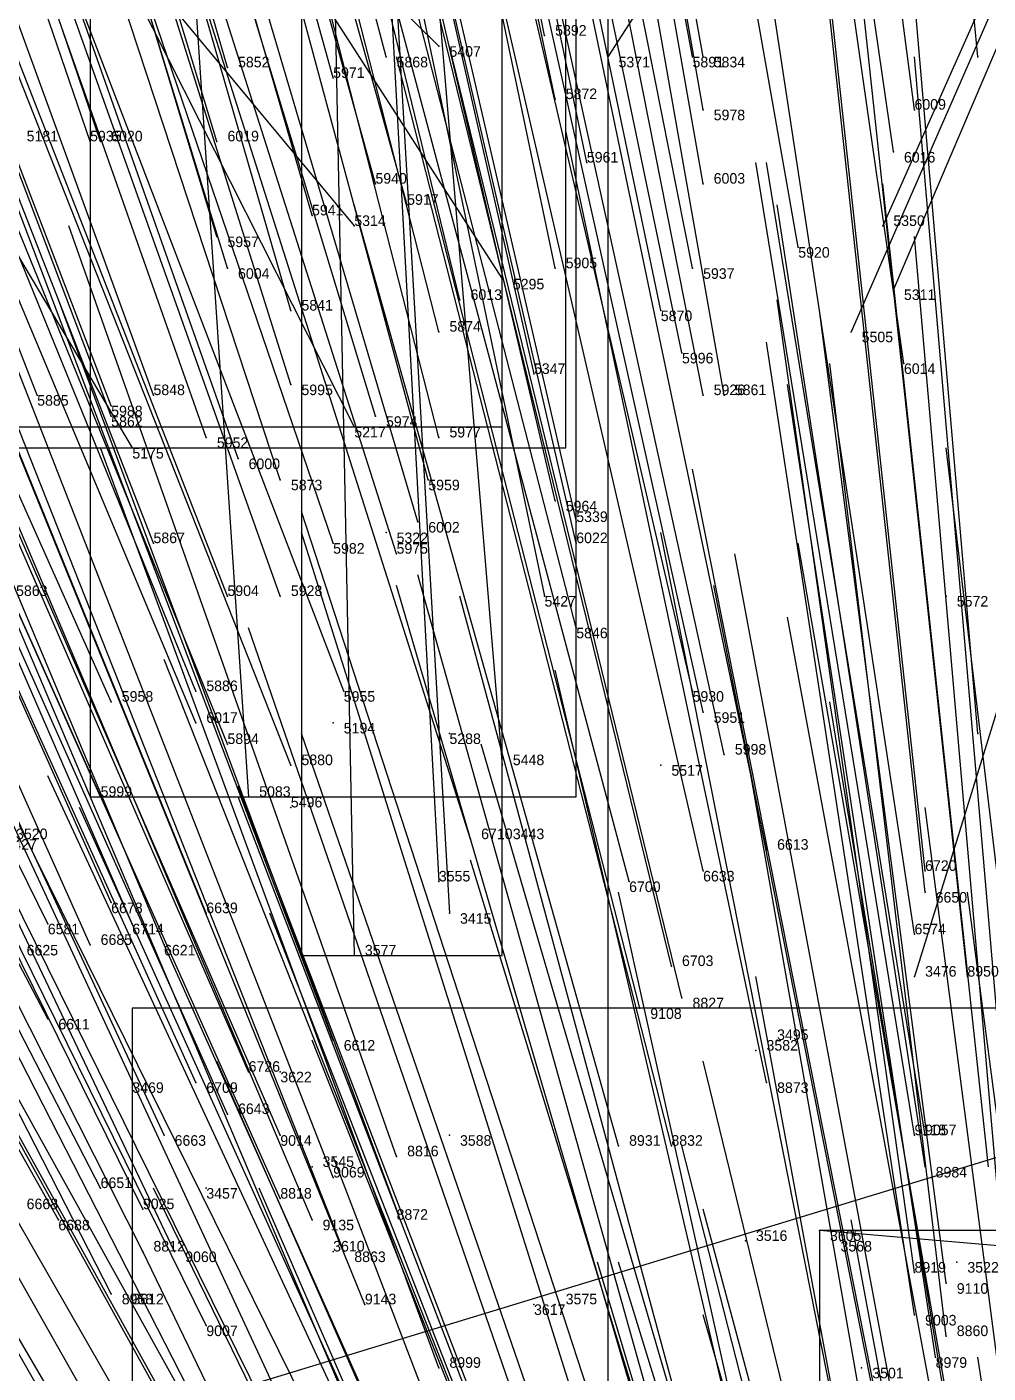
# Model space of a CAD drawing. Extents: x -0.5 to 0.59, y -0.5 to 0.59.
# Drawn here: x -0.12 to -0.029, y 0.2045 to 0.3318 of the extents above; entities that cross this region are included whole.
import ezdxf

# ---------------------------------------------------------------- set-up
doc = ezdxf.new("R2010")
doc.units = 0
for name, color, linetype in [('Clients', 3, 'CONTINUOUS'), ('Facilities', 3, 'CONTINUOUS'), ('Facilities_lines', 3, 'CONTINUOUS'), ('Min_max_boxes', 1, 'CONTINUOUS'), ('Normals', 1, 'CONTINUOUS'), ('Source_points', 5, 'CONTINUOUS'), ('Text', 3, 'CONTINUOUS')]:
    doc.layers.add(name, color=color, linetype=linetype)

msp = doc.modelspace()

# ---------------------------------------------------------------- linework, layer by layer
at = {"layer": 'Clients', "color": 5}
for p in [(-0.081, 0.33, -1.25), (-0.065, 0.329, -1.25), (-0.089, 0.313, -1.25), (-0.039, 0.313, -1.25), (-0.075, 0.308, -1.25), (-0.038, 0.307, -1.25), (-0.042, 0.303, -1.25), (-0.072, 0.299, -1.25), (-0.089, 0.294, -1.25), (-0.11, 0.292, -1.25), (-0.068, 0.285, -1.25), (-0.071, 0.278, -1.25), (-0.075, 0.262, -1.25), (-0.099, 0.259, -1.25), (-0.081, 0.251, -1.25), (-0.08, 0.248, -1.25), (-0.089, 0.244, -1.25), (-0.036, 0.242, -1.25), (-0.045, 0.218, -1.25)]:
    msp.add_point(p, dxfattribs=at)
at = {"layer": 'Facilities', "color": 3}
for p in [(-0.071, 0.331, -0.847), (-0.086, 0.329, -0.849), (-0.057, 0.329, -0.835), (-0.056, 0.329, -0.833), (-0.03, 0.329, -0.826), (-0.101, 0.328, -0.858), (-0.091, 0.327, -0.85), (-0.07, 0.325, -0.832), (-0.056, 0.324, -0.821), (-0.036, 0.324, -0.815), (-0.114, 0.321, -0.853), (-0.113, 0.321, -0.851), (-0.102, 0.321, -0.843), (-0.038, 0.32, -0.805), (-0.067, 0.319, -0.816), (-0.087, 0.317, -0.823), (-0.056, 0.317, -0.805), (-0.084, 0.315, -0.816), (-0.093, 0.314, -0.82), (-0.102, 0.312, -0.82), (-0.047, 0.311, -0.786), (-0.101, 0.309, -0.812), (-0.07, 0.309, -0.793), (-0.057, 0.309, -0.785), (-0.079, 0.306, -0.791), (-0.095, 0.305, -0.799), (-0.06, 0.305, -0.777), (-0.081, 0.303, -0.785), (-0.058, 0.301, -0.767), (-0.037, 0.3, -0.755), (-0.095, 0.298, -0.782), (-0.119, 0.297, -0.8), (-0.108, 0.297, -0.791), (-0.056, 0.297, -0.756), (-0.054, 0.297, -0.755), (-0.112, 0.296, -0.79), (-0.112, 0.295, -0.788), (-0.087, 0.295, -0.768), (-0.103, 0.293, -0.776), (-0.081, 0.293, -0.76), (-0.1, 0.291, -0.769), (-0.096, 0.289, -0.76), (-0.082, 0.289, -0.751), (-0.07, 0.287, -0.738), (-0.086, 0.284, -1.25), (-0.083, 0.285, -0.741), (-0.108, 0.283, -0.759), (-0.091, 0.283, -0.743), (-0.068, 0.283, -0.728), (-0.085, 0.282, -0.737), (-0.101, 0.278, -0.74), (-0.096, 0.278, -0.735), (-0.033, 0.278, -1.25), (-0.068, 0.275, -0.707), (-0.104, 0.269, -0.721), (-0.09, 0.269, -0.709), (-0.057, 0.269, -0.686), (-0.112, 0.268, -0.727), (-0.056, 0.267, -0.681), (-0.104, 0.266, -0.714), (-0.091, 0.266, -1.25), (-0.08, 0.265, -1.25), (-0.03, 0.265, -0.666), (-0.101, 0.264, -0.708), (-0.054, 0.263, -0.672), (-0.095, 0.262, -0.697), (-0.06, 0.262, -1.25), (-0.113, 0.259, -0.707), (-0.095, 0.258, -1.25), (-0.078, 0.255, -0.667), (-0.075, 0.255, -1.25), (-0.05, 0.254, -0.648), (-0.063, 0.251, -0.647), (-0.056, 0.252, -0.645), (-0.035, 0.252, -0.637), (-0.035, 0.25, -0.63), (-0.112, 0.249, -0.682), (-0.103, 0.248, -0.672), (-0.118, 0.247, -0.684), (-0.11, 0.247, -0.675), (-0.036, 0.246, -0.622), (-0.114, 0.245, -0.675), (-0.107, 0.245, -0.669), (-0.059, 0.243, -0.626), (-0.031, 0.242, -0.611), (-0.058, 0.24, -0.617), (-0.062, 0.239, -0.617), (-0.118, 0.238, -0.663), (-0.091, 0.236, -0.631), (-0.049, 0.236, -1.25), (-0.051, 0.235, -1.25), (-0.11, 0.232, -1.25), (-0.104, 0.232, -0.635), (-0.099, 0.233, -0.633), (-0.096, 0.233, -1.25), (-0.05, 0.232, -0.592), (-0.101, 0.229, -0.625), (-0.107, 0.227, -0.626), (-0.096, 0.227, -0.615), (-0.08, 0.227, -1.25), (-0.036, 0.227, -0.576), (-0.035, 0.227, -0.575), (-0.064, 0.226, -0.587), (-0.059, 0.226, -0.584), (-0.085, 0.225, -0.602), (-0.093, 0.224, -1.25), (-0.091, 0.223, -0.603), (-0.035, 0.224, -0.566), (-0.113, 0.222, -0.623), (-0.103, 0.222, -1.25), (-0.096, 0.221, -0.604), (-0.109, 0.22, -0.615), (-0.085, 0.22, -0.589), (-0.117, 0.219, -0.62), (-0.093, 0.219, -0.594), (-0.052, 0.217, -1.25), (-0.043, 0.217, -1.25), (-0.109, 0.216, -0.605), (-0.106, 0.216, -0.601), (-0.091, 0.216, -1.25), (-0.09, 0.216, -0.585), (-0.036, 0.214, -0.543), (-0.032, 0.215, -1.25), (-0.033, 0.213, -0.538), (-0.112, 0.212, -0.599), (-0.11, 0.212, -1.25), (-0.088, 0.211, -0.573), (-0.072, 0.211, -1.25), (-0.07, 0.211, -1.25), (-0.103, 0.209, -0.582), (-0.036, 0.21, -0.532), (-0.033, 0.208, -0.527), (-0.081, 0.205, -0.551), (-0.041, 0.205, -1.25), (-0.034, 0.206, -0.522)]:
    msp.add_point(p, dxfattribs=at)
at = {"layer": 'Facilities_lines', "color": 3}
for p, q in [((0.043, 0.497, -1.25), (-0.065, 0.329, -1.25)), ((0.043, 0.497, -1.25), (-0.042, 0.303, -1.25)), ((0.043, 0.497, -1.25), (-0.039, 0.313, -1.25)), ((0.043, 0.497, -1.25), (-0.038, 0.307, -1.25)), ((0.043, 0.497, -1.25), (-0.036, 0.242, -1.25)), ((-0.094, 0.49, -1.25), (-0.08, 0.248, -1.25)), ((-0.094, 0.49, -1.25), (-0.081, 0.251, -1.25)), ((-0.094, 0.49, -1.25), (-0.089, 0.244, -1.25)), ((-0.094, 0.49, -1.25), (-0.075, 0.262, -1.25)), ((-0.114, 0.484, -1.242), (-0.099, 0.259, -1.25)), ((-0.114, 0.484, -1.242), (-0.068, 0.285, -1.25)), ((-0.114, 0.484, -1.242), (-0.072, 0.299, -1.25)), ((-0.114, 0.484, -1.242), (-0.071, 0.278, -1.25)), ((-0.173, 0.46, -1.25), (-0.089, 0.294, -1.25)), ((-0.173, 0.46, -1.25), (-0.075, 0.308, -1.25)), ((-0.207, 0.455, -1.25), (-0.11, 0.292, -1.25)), ((-0.207, 0.455, -1.25), (-0.089, 0.313, -1.25)), ((-0.207, 0.455, -1.25), (-0.081, 0.33, -1.25)), ((-0.11, 0.2, -0.569), (0.018, 0.239, -0.6)), ((0.188, 0.198, -1.25), (-0.045, 0.218, -1.25))]:
    msp.add_line(p, q, dxfattribs=at)
at = {"layer": 'Min_max_boxes', "color": 1}
for p, q in [((-0.065, 0.497, -1.25), (-0.065, 0.169, -1.25)), ((-0.065, 0.497, -1.081), (-0.065, 0.169, -1.081)), ((-0.094, 0.49, -1.25), (-0.094, 0.244, -1.25)), ((-0.094, 0.49, -1.25), (-0.094, 0.244, -1.25)), ((-0.075, 0.244, -1.25), (-0.075, 0.49, -1.25)), ((-0.075, 0.244, -1.25), (-0.075, 0.49, -1.25)), ((-0.114, 0.484, -1.25), (-0.114, 0.259, -1.25)), ((-0.114, 0.484, -1.098), (-0.114, 0.259, -1.098)), ((-0.068, 0.259, -1.25), (-0.068, 0.484, -1.25)), ((-0.068, 0.259, -1.098), (-0.068, 0.484, -1.098)), ((-0.075, 0.294, -1.25), (-0.075, 0.46, -1.25)), ((-0.075, 0.294, -1.25), (-0.075, 0.46, -1.25)), ((-0.069, 0.292, -1.25), (-0.069, 0.455, -1.25)), ((-0.069, 0.292, -1.115), (-0.069, 0.455, -1.115)), ((-0.173, 0.294, -1.25), (-0.075, 0.294, -1.25)), ((-0.173, 0.294, -1.25), (-0.075, 0.294, -1.25)), ((-0.075, 0.294, -1.25), (-0.075, 0.294, -1.25)), ((-0.207, 0.292, -1.25), (-0.069, 0.292, -1.25)), ((-0.207, 0.292, -1.115), (-0.069, 0.292, -1.115)), ((-0.069, 0.292, -1.25), (-0.069, 0.292, -1.115)), ((-0.114, 0.259, -1.25), (-0.068, 0.259, -1.25)), ((-0.114, 0.259, -1.098), (-0.068, 0.259, -1.098)), ((-0.114, 0.259, -1.25), (-0.114, 0.259, -1.098)), ((-0.068, 0.259, -1.25), (-0.068, 0.259, -1.098)), ((-0.094, 0.244, -1.25), (-0.075, 0.244, -1.25)), ((-0.094, 0.244, -1.25), (-0.075, 0.244, -1.25)), ((-0.094, 0.244, -1.25), (-0.094, 0.244, -1.25)), ((-0.075, 0.244, -1.25), (-0.075, 0.244, -1.25)), ((0.018, 0.239, -0.6), (-0.11, 0.239, -0.6)), ((-0.11, 0.239, -0.6), (-0.11, 0.2, -0.6)), ((0.018, 0.239, -0.569), (-0.11, 0.239, -0.569)), ((-0.11, 0.239, -0.569), (-0.11, 0.2, -0.569)), ((-0.11, 0.239, -0.6), (-0.11, 0.239, -0.569)), ((0.203, 0.218, -1.25), (-0.045, 0.218, -1.25)), ((-0.045, 0.218, -1.25), (-0.045, -0.046, -1.25)), ((0.203, 0.218, -1.25), (-0.045, 0.218, -1.25)), ((-0.045, 0.218, -1.25), (-0.045, -0.046, -1.25)), ((-0.045, 0.218, -1.25), (-0.045, 0.218, -1.25))]:
    msp.add_line(p, q, dxfattribs=at)
at = {"layer": 'Normals', "color": 1}
for p, q in [((-0.071, 0.331, -0.847), (-0.089, 0.422, -0.81)), ((-0.03, 0.329, -0.826), (-0.039, 0.421, -0.789)), ((-0.057, 0.329, -0.835), (-0.074, 0.42, -0.797)), ((-0.056, 0.329, -0.833), (-0.072, 0.42, -0.796)), ((-0.086, 0.329, -0.849), (-0.109, 0.418, -0.812)), ((-0.101, 0.328, -0.858), (-0.127, 0.417, -0.82)), ((-0.091, 0.327, -0.85), (-0.116, 0.417, -0.812)), ((-0.07, 0.325, -0.832), (-0.089, 0.416, -0.794)), ((-0.036, 0.324, -0.815), (-0.048, 0.416, -0.778)), ((-0.056, 0.324, -0.821), (-0.072, 0.415, -0.784)), ((-0.102, 0.321, -0.843), (-0.129, 0.41, -0.806)), ((-0.067, 0.319, -0.816), (-0.086, 0.41, -0.778)), ((-0.038, 0.32, -0.805), (-0.051, 0.411, -0.767)), ((-0.114, 0.321, -0.853), (-0.144, 0.409, -0.816)), ((-0.113, 0.321, -0.851), (-0.143, 0.409, -0.814)), ((-0.056, 0.317, -0.805), (-0.072, 0.408, -0.767)), ((-0.087, 0.317, -0.823), (-0.112, 0.407, -0.785)), ((-0.084, 0.315, -0.816), (-0.109, 0.405, -0.779)), ((-0.093, 0.314, -0.82), (-0.119, 0.404, -0.783)), ((-0.047, 0.311, -0.786), (-0.063, 0.402, -0.748)), ((-0.102, 0.312, -0.82), (-0.129, 0.401, -0.783)), ((-0.07, 0.309, -0.793), (-0.089, 0.4, -0.755)), ((-0.057, 0.309, -0.785), (-0.075, 0.4, -0.748)), ((-0.101, 0.309, -0.812), (-0.128, 0.397, -0.775)), ((-0.079, 0.306, -0.791), (-0.101, 0.396, -0.753)), ((-0.06, 0.305, -0.777), (-0.079, 0.396, -0.74)), ((-0.095, 0.305, -0.799), (-0.121, 0.395, -0.763)), ((-0.081, 0.303, -0.785), (-0.104, 0.393, -0.748)), ((-0.058, 0.301, -0.767), (-0.077, 0.392, -0.729)), ((-0.037, 0.3, -0.755), (-0.05, 0.391, -0.716)), ((-0.056, 0.297, -0.756), (-0.074, 0.388, -0.718)), ((-0.054, 0.297, -0.755), (-0.07, 0.388, -0.717)), ((-0.095, 0.298, -0.782), (-0.123, 0.387, -0.745)), ((-0.108, 0.297, -0.791), (-0.14, 0.385, -0.754)), ((-0.119, 0.297, -0.8), (-0.153, 0.384, -0.763)), ((-0.087, 0.295, -0.768), (-0.114, 0.384, -0.731)), ((-0.112, 0.295, -0.788), (-0.145, 0.382, -0.751)), ((-0.112, 0.296, -0.79), (-0.145, 0.382, -0.754)), ((-0.081, 0.293, -0.76), (-0.104, 0.383, -0.723)), ((-0.103, 0.293, -0.776), (-0.134, 0.381, -0.739)), ((-0.1, 0.291, -0.769), (-0.131, 0.379, -0.732)), ((-0.096, 0.289, -0.76), (-0.125, 0.377, -0.723)), ((-0.082, 0.289, -0.751), (-0.106, 0.378, -0.713)), ((-0.07, 0.287, -0.738), (-0.091, 0.377, -0.7)), ((-0.068, 0.283, -0.728), (-0.089, 0.374, -0.69)), ((-0.083, 0.285, -0.741), (-0.109, 0.373, -0.703)), ((-0.091, 0.283, -0.743), (-0.121, 0.371, -0.705)), ((-0.108, 0.283, -0.759), (-0.142, 0.37, -0.722)), ((-0.085, 0.282, -0.737), (-0.113, 0.37, -0.699)), ((-0.101, 0.278, -0.74), (-0.135, 0.365, -0.703)), ((-0.096, 0.278, -0.735), (-0.127, 0.365, -0.698)), ((-0.068, 0.275, -0.707), (-0.091, 0.364, -0.669)), ((-0.057, 0.269, -0.686), (-0.078, 0.359, -0.649)), ((-0.03, 0.265, -0.666), (-0.038, 0.358, -0.63)), ((-0.056, 0.267, -0.681), (-0.076, 0.357, -0.644)), ((-0.104, 0.269, -0.721), (-0.139, 0.355, -0.684)), ((-0.09, 0.269, -0.709), (-0.123, 0.355, -0.671)), ((-0.054, 0.263, -0.672), (-0.074, 0.354, -0.635)), ((-0.112, 0.268, -0.727), (-0.15, 0.353, -0.691)), ((-0.104, 0.266, -0.714), (-0.14, 0.352, -0.677)), ((-0.101, 0.264, -0.708), (-0.136, 0.35, -0.67)), ((-0.095, 0.262, -0.697), (-0.129, 0.348, -0.658)), ((-0.113, 0.259, -0.707), (-0.151, 0.344, -0.67)), ((-0.05, 0.254, -0.648), (-0.069, 0.345, -0.611)), ((-0.035, 0.252, -0.637), (-0.045, 0.344, -0.599)), ((-0.078, 0.255, -0.667), (-0.106, 0.343, -0.629)), ((-0.056, 0.252, -0.645), (-0.077, 0.343, -0.609)), ((-0.035, 0.25, -0.63), (-0.045, 0.342, -0.593)), ((-0.063, 0.251, -0.647), (-0.087, 0.341, -0.61)), ((-0.036, 0.246, -0.622), (-0.05, 0.338, -0.585)), ((-0.031, 0.242, -0.611), (-0.041, 0.335, -0.574)), ((-0.112, 0.249, -0.682), (-0.15, 0.334, -0.645)), ((-0.103, 0.248, -0.672), (-0.138, 0.334, -0.635)), ((-0.059, 0.243, -0.626), (-0.081, 0.333, -0.588)), ((-0.11, 0.247, -0.675), (-0.147, 0.332, -0.638)), ((-0.118, 0.247, -0.684), (-0.159, 0.33, -0.647)), ((-0.114, 0.245, -0.675), (-0.152, 0.33, -0.638)), ((-0.107, 0.245, -0.669), (-0.143, 0.331, -0.631)), ((-0.081, 0.33, -1.25), (-0.081, 0.33, -1.15)), ((-0.058, 0.24, -0.617), (-0.08, 0.33, -0.581)), ((-0.062, 0.239, -0.617), (-0.085, 0.329, -0.58)), ((-0.065, 0.329, -1.25), (-0.065, 0.329, -1.15)), ((-0.028, 0.236, -0.595), (-0.036, 0.329, -0.558)), ((-0.091, 0.236, -0.631), (-0.124, 0.323, -0.595)), ((-0.05, 0.232, -0.592), (-0.069, 0.322, -0.554)), ((-0.118, 0.238, -0.663), (-0.161, 0.32, -0.626)), ((-0.036, 0.227, -0.576), (-0.051, 0.319, -0.539)), ((-0.035, 0.227, -0.575), (-0.05, 0.319, -0.539)), ((-0.099, 0.233, -0.633), (-0.136, 0.318, -0.596)), ((-0.104, 0.232, -0.635), (-0.142, 0.316, -0.597)), ((-0.059, 0.226, -0.584), (-0.082, 0.316, -0.547)), ((-0.029, 0.224, -0.565), (-0.039, 0.317, -0.528)), ((-0.064, 0.226, -0.587), (-0.089, 0.315, -0.55)), ((-0.035, 0.224, -0.566), (-0.049, 0.315, -0.528)), ((-0.101, 0.229, -0.625), (-0.139, 0.314, -0.588)), ((-0.096, 0.227, -0.615), (-0.133, 0.312, -0.578)), ((-0.085, 0.225, -0.602), (-0.116, 0.313, -0.564)), ((-0.089, 0.313, -1.25), (-0.089, 0.313, -1.15)), ((-0.039, 0.313, -1.25), (-0.039, 0.313, -1.15)), ((-0.028, 0.22, -0.555), (-0.036, 0.312, -0.517)), ((-0.107, 0.227, -0.626), (-0.146, 0.311, -0.589)), ((-0.091, 0.223, -0.603), (-0.125, 0.31, -0.566)), ((-0.075, 0.308, -1.25), (-0.075, 0.308, -1.15)), ((-0.038, 0.307, -1.25), (-0.038, 0.307, -1.15)), ((-0.096, 0.221, -0.604), (-0.134, 0.306, -0.567)), ((-0.085, 0.22, -0.589), (-0.117, 0.306, -0.55)), ((-0.036, 0.214, -0.543), (-0.049, 0.306, -0.506)), ((-0.113, 0.222, -0.623), (-0.156, 0.305, -0.586)), ((-0.033, 0.213, -0.538), (-0.045, 0.305, -0.501)), ((-0.093, 0.219, -0.594), (-0.129, 0.304, -0.556)), ((-0.109, 0.22, -0.615), (-0.15, 0.303, -0.577)), ((-0.09, 0.216, -0.585), (-0.124, 0.302, -0.547)), ((-0.036, 0.21, -0.532), (-0.05, 0.302, -0.495)), ((-0.042, 0.303, -1.25), (-0.042, 0.303, -1.15)), ((-0.117, 0.219, -0.62), (-0.163, 0.3, -0.583)), ((-0.106, 0.216, -0.601), (-0.146, 0.3, -0.564)), ((-0.033, 0.208, -0.527), (-0.044, 0.3, -0.489)), ((-0.109, 0.216, -0.605), (-0.151, 0.299, -0.568)), ((-0.072, 0.299, -1.25), (-0.072, 0.299, -1.15)), ((-0.034, 0.206, -0.522), (-0.048, 0.298, -0.485)), ((-0.088, 0.211, -0.573), (-0.123, 0.297, -0.534)), ((-0.112, 0.212, -0.599), (-0.154, 0.294, -0.561)), ((-0.089, 0.294, -1.25), (-0.089, 0.294, -1.15)), ((-0.103, 0.209, -0.582), (-0.144, 0.292, -0.545)), ((-0.081, 0.205, -0.551), (-0.113, 0.292, -0.514)), ((-0.11, 0.292, -1.25), (-0.11, 0.292, -1.15)), ((-0.022, 0.2, -0.502), (-0.033, 0.292, -0.465)), ((-0.039, 0.199, -0.508), (-0.057, 0.29, -0.47)), ((-0.065, 0.197, -0.518), (-0.094, 0.286, -0.484)), ((-0.089, 0.2, -0.548), (-0.125, 0.285, -0.509)), ((-0.066, 0.195, -0.515), (-0.094, 0.284, -0.48)), ((-0.086, 0.284, -1.25), (-0.086, 0.284, -1.15)), ((-0.068, 0.285, -1.25), (-0.068, 0.285, -1.15)), ((-0.042, 0.193, -0.494), (-0.06, 0.284, -0.457)), ((-0.105, 0.202, -0.57), (-0.15, 0.283, -0.533)), ((-0.031, 0.191, -0.484), (-0.047, 0.283, -0.447)), ((-0.036, 0.191, -0.485), (-0.053, 0.282, -0.448)), ((-0.11, 0.2, -0.569), (-0.156, 0.28, -0.532)), ((-0.059, 0.19, -0.496), (-0.085, 0.279, -0.459)), ((-0.058, 0.191, -0.498), (-0.083, 0.28, -0.461)), ((-0.037, 0.188, -0.479), (-0.055, 0.279, -0.442)), ((-0.055, 0.189, -0.491), (-0.079, 0.278, -0.455)), ((-0.071, 0.278, -1.25), (-0.071, 0.278, -1.15)), ((-0.033, 0.278, -1.25), (-0.033, 0.278, -1.15)), ((-0.031, 0.184, -0.468), (-0.048, 0.276, -0.43)), ((-0.069, 0.188, -0.499), (-0.099, 0.275, -0.462)), ((-0.09, 0.189, -0.524), (-0.129, 0.273, -0.486)), ((-0.073, 0.186, -0.499), (-0.107, 0.272, -0.462)), ((-0.1, 0.189, -0.535), (-0.145, 0.27, -0.497)), ((-0.097, 0.188, -0.53), (-0.139, 0.27, -0.491)), ((-0.049, 0.181, -0.468), (-0.07, 0.271, -0.43)), ((-0.029, 0.177, -0.449), (-0.044, 0.268, -0.41)), ((-0.098, 0.186, -0.526), (-0.143, 0.267, -0.487)), ((-0.064, 0.178, -0.473), (-0.094, 0.265, -0.434)), ((-0.091, 0.266, -1.25), (-0.091, 0.266, -1.15)), ((-0.08, 0.265, -1.25), (-0.08, 0.265, -1.15)), ((-0.051, 0.175, -0.457), (-0.077, 0.264, -0.419)), ((-0.036, 0.173, -0.441), (-0.052, 0.264, -0.403)), ((-0.083, 0.18, -0.496), (-0.124, 0.263, -0.456)), ((-0.075, 0.262, -1.25), (-0.075, 0.262, -1.15)), ((-0.06, 0.262, -1.25), (-0.06, 0.262, -1.15)), ((-0.105, 0.181, -0.524), (-0.152, 0.261, -0.485)), ((-0.079, 0.177, -0.485), (-0.118, 0.261, -0.446)), ((-0.067, 0.174, -0.465), (-0.1, 0.26, -0.427)), ((-0.067, 0.173, -0.464), (-0.1, 0.259, -0.426)), ((-0.099, 0.259, -1.25), (-0.099, 0.259, -1.15)), ((-0.077, 0.174, -0.476), (-0.115, 0.258, -0.438)), ((-0.095, 0.258, -1.25), (-0.095, 0.258, -1.15)), ((-0.023, 0.166, -0.42), (-0.035, 0.258, -0.382)), ((-0.084, 0.174, -0.482), (-0.125, 0.257, -0.444)), ((-0.075, 0.255, -1.25), (-0.075, 0.255, -1.15)), ((-0.051, 0.165, -0.431), (-0.078, 0.253, -0.393)), ((-0.101, 0.172, -0.499), (-0.147, 0.252, -0.461)), ((-0.081, 0.251, -1.25), (-0.081, 0.251, -1.15)), ((-0.044, 0.16, -0.414), (-0.064, 0.25, -0.376)), ((-0.019, 0.159, -0.399), (-0.031, 0.25, -0.361)), ((-0.063, 0.161, -0.433), (-0.097, 0.248, -0.396)), ((-0.08, 0.248, -1.25), (-0.08, 0.248, -1.15)), ((-0.069, 0.16, -0.436), (-0.107, 0.245, -0.398)), ((-0.089, 0.244, -1.25), (-0.089, 0.244, -1.15)), ((-0.034, 0.15, -0.385), (-0.051, 0.242, -0.348)), ((-0.036, 0.242, -1.25), (-0.036, 0.242, -1.15)), ((-0.059, 0.15, -0.403), (-0.093, 0.236, -0.364)), ((-0.049, 0.236, -1.25), (-0.049, 0.236, -1.15)), ((-0.051, 0.235, -1.25), (-0.051, 0.235, -1.15)), ((-0.065, 0.15, -0.409), (-0.102, 0.234, -0.37)), ((-0.034, 0.144, -0.369), (-0.056, 0.234, -0.332)), ((-0.11, 0.232, -1.25), (-0.11, 0.232, -1.15)), ((-0.096, 0.233, -1.25), (-0.096, 0.233, -1.15)), ((-0.08, 0.227, -1.25), (-0.08, 0.227, -1.15)), ((-0.035, 0.136, -0.351), (-0.058, 0.226, -0.315)), ((-0.058, 0.139, -0.375), (-0.091, 0.225, -0.338)), ((-0.093, 0.224, -1.25), (-0.093, 0.224, -1.15)), ((-0.067, 0.138, -0.383), (-0.108, 0.222, -0.347)), ((-0.103, 0.222, -1.25), (-0.103, 0.222, -1.15)), ((-0.061, 0.137, -0.374), (-0.098, 0.222, -0.337)), ((-0.079, 0.14, -0.401), (-0.125, 0.221, -0.365)), ((-0.032, 0.131, -0.337), (-0.056, 0.22, -0.299)), ((-0.045, 0.218, -1.25), (-0.045, 0.218, -1.15)), ((-0.025, 0.128, -0.325), (-0.042, 0.219, -0.288)), ((-0.052, 0.217, -1.25), (-0.052, 0.217, -1.15)), ((-0.043, 0.217, -1.25), (-0.043, 0.217, -1.15)), ((-0.069, 0.133, -0.374), (-0.109, 0.216, -0.337)), ((-0.091, 0.216, -1.25), (-0.091, 0.216, -1.15)), ((-0.04, 0.128, -0.334), (-0.066, 0.215, -0.294)), ((-0.037, 0.127, -0.331), (-0.064, 0.215, -0.293)), ((-0.032, 0.215, -1.25), (-0.032, 0.215, -1.15)), ((-0.11, 0.212, -1.25), (-0.11, 0.212, -1.15)), ((-0.072, 0.211, -1.25), (-0.072, 0.211, -1.15)), ((-0.07, 0.211, -1.25), (-0.07, 0.211, -1.15)), ((-0.03, 0.12, -0.309), (-0.056, 0.21, -0.273)), ((-0.041, 0.205, -1.25), (-0.041, 0.205, -1.15)), ((-0.016, 0.116, -0.292), (-0.03, 0.206, -0.251))]:
    msp.add_line(p, q, dxfattribs=at)
at = {"layer": 'Source_points', "color": 5}
for p in [(-0.081, 0.33, -1.25), (-0.071, 0.331, -0.847), (-0.086, 0.329, -0.849), (-0.065, 0.329, -1.25), (-0.057, 0.329, -0.835), (-0.056, 0.329, -0.833), (-0.03, 0.329, -0.826), (-0.101, 0.328, -0.858), (-0.091, 0.327, -0.85), (-0.07, 0.325, -0.832), (-0.056, 0.324, -0.821), (-0.036, 0.324, -0.815), (-0.114, 0.321, -0.853), (-0.113, 0.321, -0.851), (-0.102, 0.321, -0.843), (-0.038, 0.32, -0.805), (-0.067, 0.319, -0.816), (-0.087, 0.317, -0.823), (-0.056, 0.317, -0.805), (-0.084, 0.315, -0.816), (-0.093, 0.314, -0.82), (-0.102, 0.312, -0.82), (-0.089, 0.313, -1.25), (-0.039, 0.313, -1.25), (-0.047, 0.311, -0.786), (-0.101, 0.309, -0.812), (-0.07, 0.309, -0.793), (-0.057, 0.309, -0.785), (-0.075, 0.308, -1.25), (-0.038, 0.307, -1.25), (-0.079, 0.306, -0.791), (-0.095, 0.305, -0.799), (-0.06, 0.305, -0.777), (-0.081, 0.303, -0.785), (-0.042, 0.303, -1.25), (-0.058, 0.301, -0.767), (-0.037, 0.3, -0.755), (-0.095, 0.298, -0.782), (-0.072, 0.299, -1.25), (-0.119, 0.297, -0.8), (-0.108, 0.297, -0.791), (-0.056, 0.297, -0.756), (-0.054, 0.297, -0.755), (-0.112, 0.296, -0.79), (-0.112, 0.295, -0.788), (-0.087, 0.295, -0.768), (-0.103, 0.293, -0.776), (-0.089, 0.294, -1.25), (-0.081, 0.293, -0.76), (-0.11, 0.292, -1.25), (-0.1, 0.291, -0.769), (-0.096, 0.289, -0.76), (-0.082, 0.289, -0.751), (-0.07, 0.287, -0.738), (-0.086, 0.284, -1.25), (-0.083, 0.285, -0.741), (-0.068, 0.285, -1.25), (-0.108, 0.283, -0.759), (-0.091, 0.283, -0.743), (-0.068, 0.283, -0.728), (-0.085, 0.282, -0.737), (-0.101, 0.278, -0.74), (-0.096, 0.278, -0.735), (-0.071, 0.278, -1.25), (-0.033, 0.278, -1.25), (-0.068, 0.275, -0.707), (-0.104, 0.269, -0.721), (-0.09, 0.269, -0.709), (-0.057, 0.269, -0.686), (-0.112, 0.268, -0.727), (-0.056, 0.267, -0.681), (-0.104, 0.266, -0.714), (-0.091, 0.266, -1.25), (-0.08, 0.265, -1.25), (-0.03, 0.265, -0.666), (-0.101, 0.264, -0.708), (-0.054, 0.263, -0.672), (-0.095, 0.262, -0.697), (-0.075, 0.262, -1.25), (-0.06, 0.262, -1.25), (-0.113, 0.259, -0.707), (-0.099, 0.259, -1.25), (-0.095, 0.258, -1.25), (-0.078, 0.255, -0.667), (-0.075, 0.255, -1.25), (-0.05, 0.254, -0.648), (-0.081, 0.251, -1.25), (-0.063, 0.251, -0.647), (-0.056, 0.252, -0.645), (-0.035, 0.252, -0.637), (-0.035, 0.25, -0.63), (-0.112, 0.249, -0.682), (-0.103, 0.248, -0.672), (-0.08, 0.248, -1.25), (-0.118, 0.247, -0.684), (-0.11, 0.247, -0.675), (-0.036, 0.246, -0.622), (-0.114, 0.245, -0.675), (-0.107, 0.245, -0.669), (-0.089, 0.244, -1.25), (-0.059, 0.243, -0.626), (-0.036, 0.242, -1.25), (-0.031, 0.242, -0.611), (-0.058, 0.24, -0.617), (-0.062, 0.239, -0.617), (-0.118, 0.238, -0.663), (-0.091, 0.236, -0.631), (-0.049, 0.236, -1.25), (-0.051, 0.235, -1.25), (-0.11, 0.232, -1.25), (-0.104, 0.232, -0.635), (-0.099, 0.233, -0.633), (-0.096, 0.233, -1.25), (-0.05, 0.232, -0.592), (-0.101, 0.229, -0.625), (-0.107, 0.227, -0.626), (-0.096, 0.227, -0.615), (-0.08, 0.227, -1.25), (-0.036, 0.227, -0.576), (-0.035, 0.227, -0.575), (-0.064, 0.226, -0.587), (-0.059, 0.226, -0.584), (-0.085, 0.225, -0.602), (-0.093, 0.224, -1.25), (-0.091, 0.223, -0.603), (-0.035, 0.224, -0.566), (-0.113, 0.222, -0.623), (-0.103, 0.222, -1.25), (-0.096, 0.221, -0.604), (-0.109, 0.22, -0.615), (-0.085, 0.22, -0.589), (-0.117, 0.219, -0.62), (-0.093, 0.219, -0.594), (-0.045, 0.218, -1.25), (-0.052, 0.217, -1.25), (-0.043, 0.217, -1.25), (-0.109, 0.216, -0.605), (-0.106, 0.216, -0.601), (-0.091, 0.216, -1.25), (-0.09, 0.216, -0.585), (-0.036, 0.214, -0.543), (-0.032, 0.215, -1.25), (-0.033, 0.213, -0.538), (-0.112, 0.212, -0.599), (-0.11, 0.212, -1.25), (-0.088, 0.211, -0.573), (-0.072, 0.211, -1.25), (-0.07, 0.211, -1.25), (-0.103, 0.209, -0.582), (-0.036, 0.21, -0.532), (-0.033, 0.208, -0.527), (-0.081, 0.205, -0.551), (-0.041, 0.205, -1.25), (-0.034, 0.206, -0.522)]:
    msp.add_point(p, dxfattribs=at)

# ---------------------------------------------------------------- texts
at = {"layer": 'Text', "color": 3}
for s, p in [('5892', (-0.07, 0.331, -0.847)), ('5407', (-0.08, 0.329, -1.25)), ('5852', (-0.1, 0.328, -0.858)), ('5868', (-0.085, 0.328, -0.849)), ('5371', (-0.064, 0.328, -1.25)), ('5891', (-0.057, 0.328, -0.835)), ('5834', (-0.055, 0.328, -0.833)), ('5971', (-0.091, 0.327, -0.85)), ('5872', (-0.069, 0.325, -0.832)), ('6009', (-0.036, 0.324, -0.815)), ('5978', (-0.055, 0.323, -0.821)), ('5181', (-0.12, 0.321, -1.25)), ('5935', (-0.114, 0.321, -0.853)), ('6020', (-0.112, 0.321, -0.851)), ('6019', (-0.101, 0.321, -0.843)), ('5961', (-0.067, 0.319, -0.816)), ('6016', (-0.037, 0.319, -0.805)), ('5940', (-0.087, 0.317, -0.823)), ('6003', (-0.055, 0.317, -0.805)), ('5917', (-0.084, 0.315, -0.816)), ('5941', (-0.093, 0.314, -0.82)), ('5314', (-0.089, 0.313, -1.25)), ('5350', (-0.038, 0.313, -1.25)), ('5957', (-0.101, 0.311, -0.82)), ('5920', (-0.047, 0.31, -0.786)), ('5905', (-0.069, 0.309, -0.793)), ('6004', (-0.1, 0.308, -0.812)), ('5937', (-0.056, 0.308, -0.785)), ('6013', (-0.078, 0.306, -0.791)), ('5295', (-0.074, 0.307, -1.25)), ('5311', (-0.037, 0.306, -1.25)), ('5841', (-0.094, 0.305, -0.799)), ('5870', (-0.06, 0.304, -0.777)), ('5874', (-0.08, 0.303, -0.785)), ('5505', (-0.041, 0.302, -1.25)), ('5996', (-0.058, 0.3, -0.767)), ('5347', (-0.072, 0.299, -1.25)), ('6014', (-0.037, 0.299, -0.755)), ('5848', (-0.108, 0.297, -0.791)), ('5995', (-0.094, 0.297, -0.782)), ('5926', (-0.055, 0.297, -0.756)), ('5861', (-0.053, 0.297, -0.755)), ('5885', (-0.119, 0.296, -0.8)), ('5988', (-0.112, 0.295, -0.79)), ('5862', (-0.112, 0.294, -0.788)), ('5974', (-0.086, 0.294, -0.768)), ('5952', (-0.102, 0.292, -0.776)), ('5217', (-0.089, 0.293, -1.25)), ('5977', (-0.08, 0.293, -0.76)), ('5175', (-0.11, 0.291, -1.25)), ('6000', (-0.099, 0.29, -0.769)), ('5873', (-0.095, 0.288, -0.76)), ('5959', (-0.082, 0.288, -0.751)), ('5964', (-0.069, 0.286, -0.738)), ('5339', (-0.068, 0.285, -1.25)), ('5867', (-0.108, 0.283, -0.759)), ('5322', (-0.085, 0.283, -1.25)), ('6002', (-0.082, 0.284, -0.741)), ('6022', (-0.068, 0.283, -0.728)), ('5982', (-0.091, 0.282, -0.743)), ('5975', (-0.085, 0.282, -0.737)), ('5863', (-0.121, 0.278, -0.758)), ('5904', (-0.101, 0.278, -0.74)), ('5928', (-0.095, 0.278, -0.735)), ('5427', (-0.071, 0.277, -1.25)), ('5572', (-0.032, 0.277, -1.25)), ('5846', (-0.068, 0.274, -0.707)), ('5886', (-0.103, 0.269, -0.721)), ('5958', (-0.111, 0.268, -0.727)), ('5955', (-0.09, 0.268, -0.709)), ('5930', (-0.057, 0.268, -0.686)), ('6017', (-0.103, 0.266, -0.714)), ('5951', (-0.055, 0.266, -0.681)), ('5894', (-0.101, 0.264, -0.708)), ('5194', (-0.09, 0.265, -1.25)), ('5288', (-0.08, 0.264, -1.25)), ('5998', (-0.053, 0.263, -0.672)), ('5880', (-0.094, 0.262, -0.697)), ('5448', (-0.074, 0.262, -1.25)), ('5517', (-0.059, 0.261, -1.25)), ('5999', (-0.113, 0.259, -0.707)), ('5083', (-0.098, 0.259, -1.25)), ('5496', (-0.095, 0.258, -1.25)), ('3520', (-0.121, 0.255, -1.25)), ('6710', (-0.077, 0.255, -0.667)), ('3443', (-0.074, 0.255, -1.25)), ('3427', (-0.122, 0.254, -1.25)), ('6613', (-0.049, 0.254, -0.648)), ('6720', (-0.035, 0.252, -0.637)), ('3555', (-0.081, 0.251, -1.25)), ('6700', (-0.063, 0.25, -0.647)), ('6633', (-0.056, 0.251, -0.645)), ('6650', (-0.034, 0.249, -0.63)), ('6678', (-0.112, 0.248, -0.682)), ('6639', (-0.103, 0.248, -0.672)), ('6581', (-0.118, 0.246, -0.684)), ('6714', (-0.11, 0.246, -0.675)), ('3415', (-0.079, 0.247, -1.25)), ('6574', (-0.036, 0.246, -0.622)), ('6685', (-0.113, 0.245, -0.675)), ('6625', (-0.12, 0.244, -0.681)), ('6621', (-0.107, 0.244, -0.669)), ('3577', (-0.088, 0.244, -1.25)), ('6703', (-0.058, 0.243, -0.626)), ('3476', (-0.035, 0.242, -1.25)), ('8950', (-0.031, 0.242, -0.611)), ('8827', (-0.057, 0.239, -0.617)), ('9108', (-0.061, 0.238, -0.617)), ('6611', (-0.117, 0.237, -0.663)), ('3495', (-0.049, 0.236, -1.25)), ('6612', (-0.09, 0.235, -0.631)), ('3582', (-0.05, 0.235, -1.25)), ('6726', (-0.099, 0.233, -0.633)), ('3622', (-0.096, 0.232, -1.25)), ('3469', (-0.11, 0.231, -1.25)), ('6709', (-0.103, 0.231, -0.635)), ('8873', (-0.049, 0.231, -0.592)), ('6643', (-0.1, 0.229, -0.625)), ('9118', (-0.036, 0.227, -0.576)), ('9057', (-0.035, 0.227, -0.575)), ('6663', (-0.106, 0.226, -0.626)), ('9014', (-0.096, 0.226, -0.615)), ('3588', (-0.079, 0.226, -1.25)), ('8931', (-0.063, 0.226, -0.587)), ('8832', (-0.059, 0.226, -0.584)), ('8816', (-0.084, 0.225, -0.602)), ('3545', (-0.092, 0.224, -1.25)), ('6651', (-0.113, 0.222, -0.623)), ('9069', (-0.091, 0.223, -0.603)), ('8984', (-0.034, 0.223, -0.566)), ('3457', (-0.103, 0.221, -1.25)), ('8818', (-0.096, 0.221, -0.604)), ('6668', (-0.12, 0.22, -0.628)), ('9025', (-0.109, 0.22, -0.615)), ('6688', (-0.117, 0.218, -0.62)), ('9135', (-0.092, 0.218, -0.594)), ('8872', (-0.085, 0.219, -0.589)), ('3516', (-0.051, 0.217, -1.25)), ('3605', (-0.044, 0.217, -1.25)), ('8812', (-0.108, 0.216, -0.605)), ('3610', (-0.091, 0.216, -1.25)), ('3568', (-0.043, 0.216, -1.25)), ('9060', (-0.105, 0.215, -0.601)), ('8863', (-0.089, 0.215, -0.585)), ('8919', (-0.036, 0.214, -0.543)), ('3522', (-0.031, 0.214, -1.25)), ('9110', (-0.032, 0.212, -0.538)), ('8958', (-0.111, 0.211, -0.599)), ('3612', (-0.11, 0.211, -1.25)), ('9143', (-0.088, 0.211, -0.573)), ('3575', (-0.069, 0.211, -1.25)), ('3617', (-0.072, 0.21, -1.25)), ('9007', (-0.103, 0.208, -0.582)), ('9003', (-0.035, 0.209, -0.532)), ('8860', (-0.032, 0.208, -0.527)), ('8999', (-0.08, 0.205, -0.551)), ('3501', (-0.04, 0.204, -1.25)), ('8979', (-0.034, 0.205, -0.522))]:
    msp.add_text(s, height=0.001, dxfattribs=at).set_placement(p)

doc.saveas('drawing.dxf')
